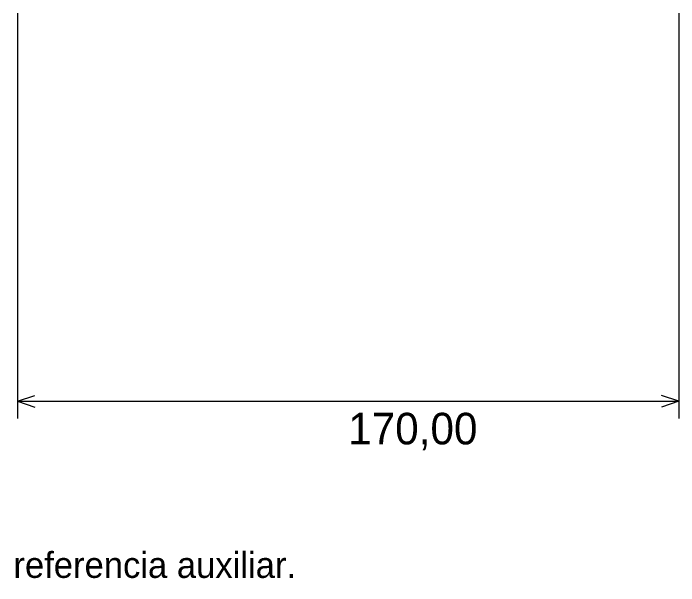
# Model space of a CAD drawing. Header units: millimetres. Extents: x 14 to 366, y 5 to 281.
# Drawn here: x 194.8 to 365.9, y 5 to 152.3 of the extents above; entities that cross this region are included whole.
import ezdxf

# ---------------------------------------------------------------- set-up
doc = ezdxf.new("R2010")
doc.units = ezdxf.units.MM
doc.layers.add('TEXT', color=7, linetype='CONTINUOUS', lineweight=18)
doc.layers.add('THIN', color=7, linetype='CONTINUOUS', lineweight=18)

msp = doc.modelspace()

# ---------------------------------------------------------------- linework, layer by layer
at = {"layer": 'THIN'}
for p, q in [((195.87, 152.34), (195.87, 48.04)), ((365.87, 152.34), (365.87, 48.04)), ((195.87, 52.48), (200.3, 53.96)), ((365.87, 52.48), (361.43, 53.96)), ((195.87, 52.48), (365.87, 52.48)), ((195.87, 52.48), (200.3, 51)), ((365.87, 52.48), (361.43, 51))]:
    msp.add_line(p, q, dxfattribs=at)

# ---------------------------------------------------------------- texts
at = {"layer": 'TEXT'}
for s, height, p in [('170,00', 8.13, (280.87, 41.39)), ('Cotas totais da malha; envelope pontilhado = referencia auxiliar.', 6.6522, (14.04, 7.02))]:
    msp.add_text(s, height=height, dxfattribs=at).set_placement(p)

doc.saveas('drawing.dxf')
